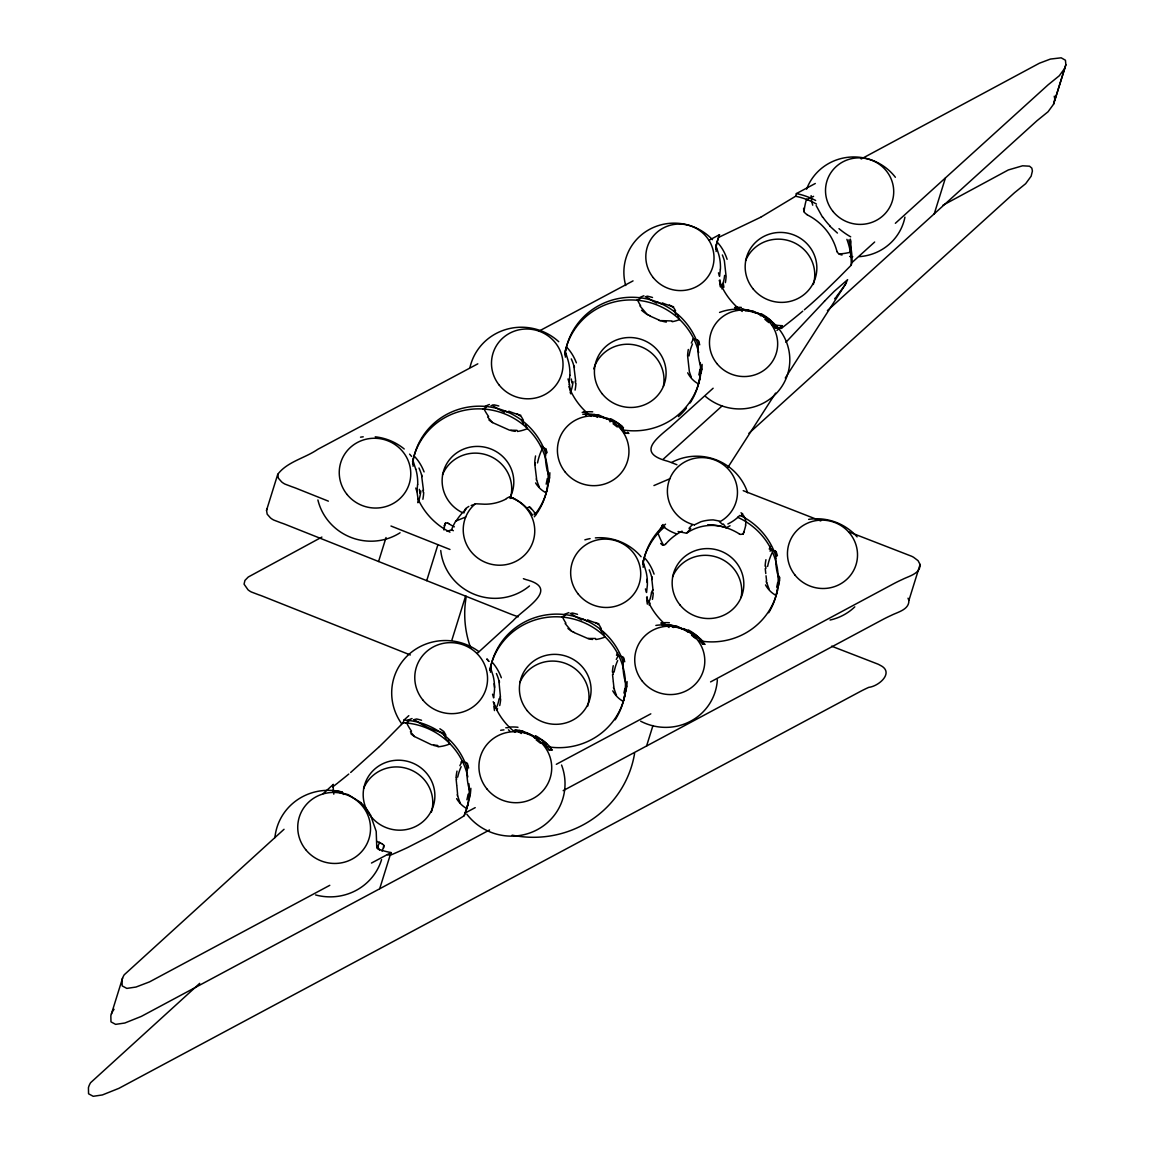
<?xml version="1.0" encoding="UTF-8"?>
<svg xmlns="http://www.w3.org/2000/svg" width="1154" height="1154" viewBox="0 0 1154 1154"><rect width="100%" height="100%" fill="white"/><g stroke="black" fill="none" stroke-linecap="round" stroke-linejoin="round"><path stroke-width="1.5" d="M653.236 592.968L653.222 593.43A52.695 51.151 17.3 0 1 652.428 599.388M413.146 459.898L413.175 459.104M490.811 667.156L490.825 668.714A68.605 66.6 17.3 0 0 490.464 672.234M545.553 455.614L545.957 449.137A68.605 66.6 17.3 0 1 547.126 452.714M565.489 350.773L565.532 349.979M643.355 561.363L643.413 560.44M765.131 566.239L765.145 565.734A52.695 51.151 17.3 0 1 765.939 559.704M775.805 558.752L776.31 552.247A68.605 66.6 17.3 0 1 777.421 555.81M612.428 672.147L612.442 671.642A52.695 51.151 17.3 0 1 613.236 665.685M623.102 664.718L623.636 658.198A68.605 66.6 17.3 0 1 624.732 661.761M477.814 363.827L317.783 449.324C305.002 458.181 287.231 461.672 277.739 474.337L266.531 510.313L267.18 514.165L270.425 517.872A18.652 18.103 17.3 0 0 273.743 520.05L281.028 522.834A74.318 72.139 17.3 0 1 284.692 524.132L510.977 614.188A96.864 94.037 17.3 0 0 514.612 615.515L518.261 616.799M277.739 474.337L278.388 478.189L281.634 481.896A18.652 18.103 17.3 0 0 284.951 484.089L292.236 486.858A74.318 72.139 17.3 0 1 295.9 488.171L328.371 501.153M698.083 347.671L698.632 341.295A68.605 66.6 17.3 0 1 699.713 344.83M417.589 484.42L416.969 491.633L418.556 502.437M569.831 375.266L569.182 382.522A68.605 66.6 17.3 0 1 568.013 378.93M716.273 244.893L716.273 245.73M720.341 269.228L719.562 276.369A68.605 66.6 17.3 0 1 718.466 272.834M850.455 252.683L850.945 241.561A68.605 66.6 17.3 0 0 850.282 239.08M827.418 310.614L1036.912 120.795L1048.063 111.75L1053.544 104.264L1054.814 99.071L1054.251 96.215M1053.544 104.264L1065.849 64.768L1065.445 60.239L1061.175 57.815L1050.414 59.07L1039.393 63.225L861.172 158.978M807.093 214.572A13.184 11.439 30.2 0 1 805.867 213.764L804.021 212.019L804.15 209.263M490.883 665.771L491.013 664.949M549.838 472.722A68.605 66.6 17.3 0 1 549.52 478.03L548.612 482.776M702.122 364.404A68.605 66.6 17.3 0 1 701.762 369.597L701.055 373.276M779.772 577.375A68.605 66.6 17.3 0 1 779.469 580.851L778.546 585.525M627.098 681.567A68.605 66.6 17.3 0 1 626.709 686.803L625.771 691.477M470.846 788.269A68.605 66.6 17.3 0 1 470.385 793.591L469.375 798.38M745.498 525.099C746.898 520.742 744.142 515.376 741.041 512.737M699.843 378.599L698.574 383.474M547.371 488.229L546.275 492.369M777.507 590.026L776.195 594.988M624.718 695.977L623.405 700.94M447.824 523.209L445.617 522.877L444.304 525.993M468.019 803.876L466.851 808.045M111.39 1014.02L122.598 978.058M378.57 561.508L386.042 537.533M332.612 786.48L333.232 784.475L323.163 793.649M426.72 580.65L437.929 544.674M400.654 725.289L403.15 722.736L403.972 720.067L408.819 715.653M376.795 848.075L376.204 831.37L370.391 814.681M451.849 640.21L465.726 595.68M379.738 888.623L390.932 852.662L371.473 863.048M387.441 854.681A68.605 66.6 17.3 0 0 390.297 855.229L391.134 852.546A68.605 66.6 17.3 0 1 377.546 848.839M458.455 819.369L464.153 815.777L464.975 813.108A68.605 66.6 17.3 0 0 470.053 789.884M715.682 247.504A68.605 66.6 17.3 0 1 718.639 237.363L719.476 234.695L709.321 240.119M760.919 217.125L795.582 196.252L796.404 193.583L815.301 183.486M646.557 746.09L652.962 725.534M775.113 327.851A68.605 66.6 17.3 0 0 781.388 328.371L782.21 325.688A68.605 66.6 17.3 0 1 771.709 324.519M804.367 309.777L804.771 309.431A68.317 8.165 -43.6 0 0 826.524 289.712L837.155 279.34A136.23 16.271 -43.6 0 0 839.982 276.527L851.19 265.189L852.013 262.521A68.605 66.6 17.3 0 0 848.868 239.859M934.221 213.952L945.414 177.99M1054.641 100.744L1065.849 64.768M563.181 790.634L882.247 619.813A143.63 139.432 17.3 0 1 891.148 615.428C897.725 612.024 909.222 609.745 908.89 600.441L920.084 564.479L918.079 560.685L913.579 557.281A29.485 28.619 17.3 0 0 911.66 556.271L848.637 531.821M463.85 513.04L465.567 508.654L468.827 506.404M609.701 420.604L610.149 419.465L607.134 418.137M534.49 737.997L535.081 736.454M760.428 315.576L760.875 314.465A35.038 27.609 26.2 0 0 756.764 312.561M687.409 631.757L687.842 630.647M464.196 815.662L464.528 814.868A68.605 66.6 17.3 0 0 468.885 783.667M444.405 525.488L445.502 523.022M377.459 847.368L379.551 842.478L380.531 842.867M609.918 421.773C613.062 418.844 620.203 424.975 623.492 427.644M535.124 738.098C532.701 734.579 524.536 731.65 519.242 730.453M761.077 315.749L760.01 314.667M688.072 631.873L678.249 626.781L670.517 625.223M266.531 510.313L267.339 508.481M691.318 343.012L693.395 338.915L692.66 339.262M616.294 659.439L618.328 655.472L617.592 655.804M459.869 765.636L462.278 761.092L465.841 762.938M1064.753 68.288L1059.271 75.775L1048.12 84.819L895.36 223.299M723.154 286.61L721.885 288.846M770.079 551.223L771.074 549.405L770.324 549.737M650.164 603.138L649.096 605.013M497.576 708.671L496.667 710.273M657.304 534.086L663.031 524.479M742.57 513.501L740.94 516.069M836.289 296.722A267.613 31.966 -43.6 0 0 839.434 292.597L844.339 285.889A96.431 11.511 -43.6 0 0 845.161 284.706L847.627 279.657L834.255 291.313A104.711 12.506 -43.6 0 0 824.533 301.208M728.001 467.197L775.575 393.11M785.283 377.993L846.445 282.73M114.058 1009.303L113.034 1010.745A18.983 18.435 17.3 0 0 110.842 1015.736L110.972 1021.853L115.616 1024.363L124.805 1023.021L141.322 1016.4L489.527 829.971M834.63 298.843L835.467 297.775M785.903 342.305L824.519 301.223M690.741 528.503L686.572 533.177A44.429 43.131 17.3 0 1 726.212 527.739L730.049 525.777M665.598 544.125L665.858 543.851A56.589 54.93 17.3 0 1 682.086 531.143M400.496 725.462L389.114 737.002A104.293 12.391 -43.8 0 1 379.45 746.523M526.902 508.048L529.21 506.995A53.791 52.218 17.3 0 1 531.244 508.827M379.132 746.826L350.672 772.473M284.028 829.293L124.228 974.784A18.983 18.435 17.3 0 0 122.035 979.775L122.165 985.891L126.825 988.401L135.999 987.045L149.53 981.881L329.784 885.32M477.179 653.409L513.112 620.693C523.902 608.403 561.262 588.583 525.82 579.553A96.864 94.037 17.3 0 1 523.397 578.673M199.714 983.352L90.618 1082.683A18.983 18.435 17.3 0 0 88.44 1087.674L88.555 1093.79L93.214 1096.3L102.389 1094.944L118.92 1088.337L859.845 691.736A143.63 139.432 17.3 0 1 868.746 687.366C879.29 686.168 894.783 672.104 879.983 665.18A29.485 28.619 17.3 0 0 878.05 664.17L831.601 646.182M713.129 388.22L670.373 426.922C654.693 439.862 637.354 453.233 667.632 461.211A121.199 117.65 17.3 0 1 671.614 462.653L676.922 464.745M776.93 330.477L782.21 325.688M852.013 262.521L874.66 242.023M663.175 459.263L721.942 406.064M748.932 433.298L1014.51 192.718L1025.661 183.688L1031.142 176.201L1032.412 171.008L1031.835 168.138L1029.541 166.19L1022.574 165.801L1008.322 169.955L942.818 205.311M802.751 311.147L802.621 311.263A97.196 11.612 -43.6 0 1 796.433 316.398L794.918 317.638A134.47 16.055 -43.6 0 1 791.182 320.653L781.388 328.371M348.782 774.045L348.508 774.276A125.252 14.887 -43.8 0 1 343.517 778.344L337.891 782.845M337.098 783.479L332.785 786.855M457.503 819.96L431.495 835.337L407.521 847.57A141.394 23.484 -29.8 0 1 390.326 855.201M760.674 217.255L718.812 237.291M538.961 331.14L633.041 280.884M321.894 537.072L248.269 577.014L244.936 580.419L244.057 584.155L248.023 589.809A18.652 18.103 17.3 0 0 251.341 591.988L258.626 594.757A74.318 72.139 17.3 0 1 262.29 596.07L410.334 654.967M464.975 813.108L475.217 807.627M556.315 764.309L650.813 713.836M710.576 681.913L893.456 583.837A143.63 139.432 17.3 0 1 902.356 579.467C908.919 576.062 920.416 573.769 920.084 564.479M636.921 300.213L640.542 298.511M483.007 408.992L486.137 407.521M561.681 617.029L565.402 615.342M405.501 722.894L408.675 721.495M653.943 485.56L669.81 478.766M460.965 761.986L462.018 761.539M465.697 517.021L455.743 521.089A66.499 62.229 31.7 0 0 451.531 529.845L447.002 531.359M506.188 498.932A44.429 43.131 17.3 0 1 484.622 504.211L476.011 503.793L471.149 505.51M813.57 196.339L806.819 199.512M491.013 405.674L493.984 404.852A68.605 66.6 17.3 0 1 498.816 405.992M645.274 296.78L647.408 296.189A68.605 66.6 17.3 0 1 652.515 297.487M570.249 613.611L572.442 613.034A68.605 66.6 17.3 0 1 577.519 614.332M413.622 719.735L416.637 718.985A68.605 66.6 17.3 0 1 421.527 720.255M671.974 320.956L660.348 320.596M517.079 430.355L509.52 430.168L492.498 422.566A53.791 52.218 17.3 0 1 488.935 419.969M595.579 638.494L587.761 638.465L574.274 632.637M437.712 745.47L431.509 744.748L414.416 736.512A54.728 53.127 17.3 0 1 410.939 733.8M738.502 309.243L735.646 309.243A68.605 66.6 17.3 0 0 736.916 310.426M587.343 414.401L584.905 414.344A68.605 66.6 17.3 0 0 586.174 415.512M665.065 625.035L662.165 624.963A68.605 66.6 17.3 0 0 663.449 626.175M741.777 309.373L744.142 309.575A68.605 66.6 17.3 0 0 746.003 310.873M667.82 625.208L670.82 625.511A68.605 66.6 17.3 0 0 673.676 627.502M590.704 414.618L593.776 414.935A68.605 66.6 17.3 0 0 597.44 417.387M742.282 309.315L753.302 311.623M593.949 414.517L600.224 415.656L610.581 420.215M514.237 730.28L517.324 730.713A68.605 66.6 17.3 0 0 521.305 733.511M686.14 533.134L678.062 531.532M533.97 514.121L535.975 514.626A82.309 60.051 -37 0 0 529.513 506.721M513.386 498.11L509.981 497.287L512.059 498.038A35.861 34.808 17.3 0 1 529.874 548.424A35.861 34.808 17.3 0 1 476.414 557.007A35.861 34.808 17.3 0 1 475.073 503.981M693.943 338.656L697.405 340.315M540.577 446.035L545.467 448.69A104.278 21.926 88.2 0 1 545.957 449.05M771.276 549.304L775.142 551.237M618.746 655.284L622.208 657.001M806.992 199.584L807.8 199.902M743.219 490.666L820.782 520.944M390.975 526.022L449.959 549.463M379.579 842.492L379.608 842.507A56.589 54.93 17.3 0 1 377.228 841.482M659.208 320.148L649.716 315.893M508.351 412.425L505.322 411.112M688.289 631.353L691.333 632.652M761.294 315.23L763.919 316.369M535.571 737.074L542.308 740.132L546.693 743.753M759.476 314.436L757.673 313.628M754.427 312.128L756.88 313.268M453.363 530.71L451.531 529.845M692.573 633.2L701.113 639.705M765.318 317.004L774.392 324.043M573.062 632.017L571.418 631.022A52.695 51.151 17.3 0 1 567.941 628.468M739.411 533.941L739.079 533.754A56.589 54.93 17.3 0 0 707.705 524.854M648.346 315.186L647.221 314.494A51.281 49.781 17.3 0 1 641.523 310.224M807.021 214.702L807.757 215.106A56.589 54.93 17.3 0 1 836.52 249.913L837.126 251.615M382.017 843.603L383.835 845.363A54.728 53.127 17.3 0 1 383.734 847.844M448.791 523.714L449.122 523.916A56.589 54.93 17.3 0 0 454.359 526.844M360.841 802.549L348.219 794.644L332.439 790.62A86.709 62.604 73.7 0 1 342.19 792.149L343.632 794.471M837.429 233.065L829.885 226.17M623.333 428.552L621.155 426.807A68.605 66.6 17.3 0 1 617.116 425.869M546.78 745.123L544.573 743.306A68.605 66.6 17.3 0 1 539.668 742.036M699.31 638.97L697.708 637.628A68.605 66.6 17.3 0 1 694.059 636.734M647.221 314.494L639.951 305.969M772.314 322.803L770.785 321.476A68.605 66.6 17.3 0 1 767.107 320.581M550.242 748.153L551.122 748.96M627.588 432.26L628.411 433.01M551.554 749.35L552.362 750.1A68.605 66.6 17.3 0 1 548.309 749.653M571.418 631.022L565.143 623.535M702.685 641.999L704.373 643.586M492.498 422.566L487.608 417.012M775.56 325.817L777.926 328.154M414.416 736.512L410.391 731.751M409.598 454.142L411.603 456.421M723.327 524.003L726.212 527.739M822.514 217.183L816.138 205.556M379.551 850.137L377.372 846.214M908.039 598.19L908.89 600.441M523.426 420.287L521.363 416.724A68.605 66.6 17.3 0 0 516.776 413.695M675.609 310.873L674.037 308.104A68.605 66.6 17.3 0 0 669.349 304.959M445.949 735.257L443.886 731.593A68.605 66.6 17.3 0 0 439.89 728.78M601.321 628.714L599.33 625.165A68.605 66.6 17.3 0 0 595.522 622.54M413.19 461.239L415.7 469.202M716.331 246.97L718.653 254.14A35.601 24.681 -83.8 0 1 720.442 269.228M565.518 352.114L567.956 359.961A37.346 25.576 -84.9 0 1 569.946 375.266M643.369 562.445L645.995 571.389A36.466 25.042 -83.8 0 1 647.365 585.165L646.528 592.478A68.605 66.6 17.3 0 1 645.432 588.915M525.503 424.6L526.916 428.019M603.023 632.305L604.667 636.417M677.6 315.085L679.201 319.124M448.012 739.685L449.396 743.205M491.013 669.19L493.147 675.869A37.909 25.619 -83.5 0 1 494.503 690.222L493.652 697.867A68.605 66.6 17.3 0 1 492.556 694.218M549.52 478.03L547.429 470.904M701.762 369.597L699.771 362.745M779.44 580.765L777.147 572.37A36.466 19.748 75.2 0 1 775.719 558.695M626.68 686.717L624.429 678.408A36.466 19.777 75.4 0 1 623.03 664.675M470.356 793.519L468.308 785.586A37.909 20.224 76.2 0 1 466.937 771.247L467.543 764.438A68.605 66.6 17.3 0 1 468.639 768.074M766.862 582.496L767.107 583.462A52.695 51.151 17.3 0 0 769.213 589.276M614.116 688.419L614.361 689.385A52.695 51.151 17.3 0 0 616.452 695.213M536.798 480.064L537.144 481.391A53.791 52.218 17.3 0 0 539.365 487.132M457.792 795.784L458.124 797.183A54.728 53.127 17.3 0 0 460.331 803.17M421.527 475.188L421.224 473.731A53.791 52.218 17.3 0 0 418.974 468.019M651.534 576.755L651.318 575.687A52.695 51.151 17.3 0 0 649.226 569.86M573.827 366.092L573.524 364.635A53.791 52.218 17.3 0 0 571.288 358.894M570.841 393.889L569.369 383.921M495.008 708.037L494.287 702.8M575.485 379.522L574.014 367.434M536.581 478.809L534.879 464.918M498.889 681.019L498.6 679.461A54.728 53.127 17.3 0 0 496.393 673.489M575.558 380.084L575.731 381.325M647.711 601.768L647.033 596.589M766.617 581.039L766.025 575.774M720.846 286.769L719.981 279.917M613.87 686.962L613.322 681.971M423.475 490.407L421.715 476.53M652.962 589.651L651.895 579.77M652.991 589.91L653.077 590.747M765.78 573.552L765.246 568.605M651.736 578.298L651.866 579.496M457.604 794.428L456.811 785.845M456.739 785.196L456.176 779.671M613.264 681.408L612.529 674.527M500.475 697.218L499.047 682.461M423.662 492.282L423.662 493.046A53.791 52.218 17.3 0 1 422.869 499.264M575.904 383.186L575.904 383.95A53.791 52.218 17.3 0 1 575.096 390.11M500.605 698.891L500.605 700.002A54.728 53.127 17.3 0 1 499.725 705.556M534.735 462.927L534.764 462.076A53.791 52.218 17.3 0 1 535.571 455.931M456.075 777.883L456.133 776.656A54.728 53.127 17.3 0 1 456.998 771.103M742.238 311.45A68.605 66.6 17.3 0 1 719.216 280.436M715.754 249.408A68.605 66.6 17.3 0 1 719.476 234.695M796.404 193.583A68.605 66.6 17.3 0 1 815.647 200.479M333.794 794.183A68.605 66.6 17.3 0 1 333.232 784.475M403.972 720.067A68.605 66.6 17.3 0 1 467.5 769.631M672.537 576.957A35.933 34.88 17.3 0 1 715.884 556.863A35.933 34.88 17.3 0 1 741.084 597.498M737.622 517.266A68.605 66.6 17.3 0 1 768.694 612.731M705.137 644.336A68.605 66.6 17.3 0 1 702.425 644.062M642.792 563.094A68.605 66.6 17.3 0 1 664.791 526.758M779.051 576.048A68.605 66.6 17.3 0 1 699.237 640.773M669.06 627.487A68.605 66.6 17.3 0 1 646.572 597.584M642.893 564.494A68.605 66.6 17.3 0 1 665.512 524.176M741.229 515.925A68.605 66.6 17.3 0 1 775.82 555.954M442.501 474.784A35.933 34.88 17.3 0 1 487.45 455.195A35.933 34.88 17.3 0 1 510.284 498.47M412.569 461.86A68.605 66.6 17.3 0 1 507.616 415.108A68.605 66.6 17.3 0 1 534.331 516.804M461.932 512.405A35.933 34.88 17.3 0 1 445.906 465.221A35.933 34.88 17.3 0 1 493.999 450.377A35.933 34.88 17.3 0 1 510.025 497.562M549.001 475.506A68.605 66.6 17.3 0 1 534.951 514.395M449.973 532.153A68.605 66.6 17.3 0 1 417.878 498.629M412.642 463.908A68.605 66.6 17.3 0 1 474.135 406.381A68.605 66.6 17.3 0 1 545.799 453.782M593.762 368.847A35.933 34.88 17.3 0 1 636.59 345.349A35.933 34.88 17.3 0 1 663.362 386.417M700.276 362.63A68.605 66.6 17.3 0 1 690.135 402.977M686.414 408.17A68.605 66.6 17.3 0 1 678.437 416.58M628.901 433.37A68.605 66.6 17.3 0 1 624.458 432.952M564.869 352.951A68.605 66.6 17.3 0 1 630.704 299.953A68.605 66.6 17.3 0 1 698.675 352.59M701.3 366.611A68.605 66.6 17.3 0 1 623.131 429.98M591.324 416.406A68.605 66.6 17.3 0 1 568.835 386.503M564.941 354.999A68.605 66.6 17.3 0 1 626.434 297.472A68.605 66.6 17.3 0 1 698.098 344.887M745.542 260.79A35.933 34.88 17.3 0 1 790.49 241.215A35.933 34.88 17.3 0 1 813.325 284.475M795.582 196.252A68.605 66.6 17.3 0 1 816.484 204.07M846.906 239.354A68.605 66.6 17.3 0 1 851.19 265.189M519.79 682.721A35.933 34.88 17.3 0 1 564.739 663.146A35.933 34.88 17.3 0 1 587.559 706.407M489.729 670.416A68.605 66.6 17.3 0 1 581.731 621.703A68.605 66.6 17.3 0 1 615.125 719.822M509.794 731.102A68.605 66.6 17.3 0 1 508.467 729.79M626.29 683.457A68.605 66.6 17.3 0 1 546.506 746.551M515.001 732.227A68.605 66.6 17.3 0 1 493.22 701.719M490.147 670.258A68.605 66.6 17.3 0 1 552.232 614.26A68.605 66.6 17.3 0 1 623.088 661.732M363.568 788.586A35.933 34.88 17.3 0 1 408.516 768.997A35.933 34.88 17.3 0 1 431.351 812.272M403.15 722.736A68.605 66.6 17.3 0 1 467.817 776.93M381.585 859.6A54.728 53.127 17.3 0 1 315.59 894.941M274.912 837.645A54.728 53.127 17.3 0 1 342.19 792.062M383.849 845.363A86.709 54.036 16.9 0 1 382.046 851.205M380.402 843.098A9.42 5.121 20.2 0 1 381.83 843.776M360.784 802.665A33.668 23.686 60.1 0 1 370.261 814.738M904.938 217.168A51.281 49.781 17.3 0 1 859.268 256.65M852.777 256.707A51.281 49.781 17.3 0 1 849.618 256.433M842.031 255.005A51.281 49.781 17.3 0 1 839.146 254.14L837.602 252.596A10.559 8.655 -86.3 0 1 837.025 251.673M803.876 211.47A51.281 49.781 17.3 0 1 803.617 208.297M806.603 189.155A51.281 49.781 17.3 0 1 846.921 157.42A51.281 49.781 17.3 0 1 895.374 177.269M850.383 252.221A75.789 63.052 -79.1 0 1 839.146 253.923M812.719 205.196A55.536 35.586 29.6 0 1 811.132 195.632M830.058 225.982A32.673 13.805 47 0 1 822.816 217.154M850.686 236.844A51.151 26.701 48.5 0 1 838.987 228.665M716.144 251.514A68.605 66.6 17.3 0 1 716.432 248.067M804.324 209.292A76.453 69.774 27.6 0 1 806.458 199.368M443.973 530.018A81.4 52.954 21 0 1 444.665 525.647M529.47 585.943A53.791 52.218 17.3 0 1 474.51 594.397A53.791 52.218 17.3 0 1 440.741 550.516M506.418 498.514A5.106 0.736 -35.3 0 1 509.549 497.547M513.357 498.182A64.624 54.642 -74.2 0 1 532.629 515.203M447.853 523.094A7.487 4.544 30.3 0 1 448.863 523.627M456.018 521.233A64.206 59.316 13 0 1 466.072 509.145M744.142 531.951A52.695 51.151 17.3 0 1 742.873 534.158L740.392 534.389A7.559 6.78 41.2 0 1 739.382 533.999M660.665 543.419A52.695 51.151 17.3 0 0 662.612 545.236L664.603 544.991A7.285 5.741 -66.5 0 0 665.526 544.024M671.642 462.437A52.695 51.151 17.3 0 1 747.619 492.772M663.261 544.702A82.251 68.533 -68 0 1 658.169 533.581M689.01 528.344A162.786 63.052 -2.9 0 1 692.371 524.695M719.432 521.752A162.786 58.219 -16 0 1 722.39 524.349M745.772 525.171A82.987 76.38 33.1 0 1 743.046 534.23M739.7 515.449A63.282 39.914 14.6 0 1 727.857 523.959M676.561 533.84A64.826 48.425 -33.8 0 1 661.963 525.431M400.063 532.773A53.791 52.218 17.3 0 1 317.898 499.956M360.538 437.178A53.791 52.218 17.3 0 1 363.236 436.818M375.223 436.818A53.791 52.218 17.3 0 1 404.217 448.978M420.835 490.955A43.607 24.508 72.8 0 1 417.835 502.682M414.502 456.436A40.693 28.735 81.3 0 1 424.095 471.899M421.946 475.159A22.936 14.497 77.4 0 1 422.133 476.544M422.955 490.277A19.575 11.165 69.2 0 1 423.157 492.08M416.969 491.633A68.605 66.6 17.3 0 1 415.786 488.055M413.06 466.274A68.605 66.6 17.3 0 1 413.305 462.74M415.801 469.13A37.332 25.59 -85.1 0 1 417.719 484.42M419.984 493.349A196.454 4.4 78.9 0 1 419.349 489.325M854.797 606.86A52.695 51.151 17.3 0 1 830.043 620.044M769.256 549.073A52.695 51.151 17.3 0 1 770.583 546.318M808.637 519.358A52.695 51.151 17.3 0 1 857.105 536.884M767.626 566.441A41.847 29.773 -84.3 0 1 772.055 552.968M776.007 595.392A40.318 30.927 -67.2 0 1 765.506 584.934M766.501 582.683A21.089 15.68 -75.9 0 1 766.242 581.198M765.91 568.446A19.257 13.79 -87.5 0 1 765.78 566.196M775.142 550.905A119.857 24.58 89.4 0 1 776.325 551.8M643.139 567.35A68.605 66.6 17.3 0 1 643.456 563.873M777.681 582.539A193.742 45.309 83.2 0 1 776.7 587.126M438.174 746.335A54.728 53.127 17.3 0 1 433.601 745.397M401.707 723.818A54.728 53.127 17.3 0 1 408.155 655.054A54.728 53.127 17.3 0 1 478.881 651.621M492.412 662.468A43.059 30.595 82.9 0 1 501.341 677.759M499.307 681.004A23.296 14.872 79.2 0 1 499.466 682.49M499.999 697.074A21.508 12.348 70.2 0 1 500.144 698.704M499.076 698.747A40.015 22.835 73.9 0 1 496.595 707.373M494.475 710.576A122.973 6.794 86.9 0 1 493.811 706.161M494.576 687.438A191.694 6.131 80.5 0 1 494.172 683.687M444.348 733.064A39.654 18.132 22.7 0 1 414.531 719.692M443.915 734.824A191.694 71.404 21.9 0 1 446.18 739.252M449.786 743.969A47.848 42.366 46.7 0 1 437.986 746.826M411.516 731.16A49.709 42.352 21.9 0 1 406.554 722.62M407.376 720.558A184.957 69.384 30.7 0 1 412.065 718.553M561.565 765.044A54.728 53.127 17.3 0 1 536.682 830A54.728 53.127 17.3 0 1 466.807 814.147M500.663 730.294A54.728 53.127 17.3 0 1 503.981 729.862M515.391 729.891A54.728 53.127 17.3 0 1 523.123 731.261M542.308 740.132A54.728 53.127 17.3 0 1 551.194 748.081M457.676 777.161A40.015 28.648 -83.8 0 1 461.153 766.674M535.528 735.704A41.025 33.524 25.7 0 1 545.222 742.787M543.837 744.489A49.709 25.374 20.1 0 1 549.665 750.316M517.353 731.117A39.048 30.249 27.1 0 1 534.922 736.757M536.105 739.815A184.957 16.416 29.7 0 1 540.389 743.162M505.755 727.799A191.694 19.546 21.6 0 1 508.178 727.698M509.332 727.121A47.848 28.446 33.8 0 1 517.987 727.28M466.62 808.507A43.059 32.903 -66.1 0 1 456.623 798.64M457.474 795.943A23.296 17.094 -74.6 0 1 457.272 794.558M456.551 779.599A21.508 15.882 -87.2 0 1 456.465 777.854M465.87 762.39A122.973 25.922 -89.4 0 1 467.586 763.602M468.149 794.154A191.694 45.713 84 0 1 466.908 799.78M766.472 317.595A51.281 49.781 17.3 0 1 779.715 389.475A51.281 49.781 17.3 0 1 705.57 396.529M691.333 377.142A51.281 49.781 17.3 0 1 689.327 371.372L687.596 355.648A51.281 49.781 17.3 0 1 688.318 349.474M719.548 312.431A51.281 49.781 17.3 0 1 751.672 310.989M689.01 355.951A35.889 25.417 -84.1 0 1 692.501 343.964M698.401 383.849A38.919 29.889 -67.6 0 1 687.683 372.814M697.405 339.968A126.421 25.33 89.4 0 1 698.632 340.819M565.359 357.149A68.605 66.6 17.3 0 1 565.633 353.614M699.656 362.76A35.601 19.531 75.1 0 1 697.982 347.599M699.959 369.482A194.175 44.068 83.2 0 1 698.848 374.935M761.265 313.758A38.27 31.721 24.7 0 1 771.377 321.014M772.646 324.462A49.261 26.556 17.7 0 1 776.281 328.356M753.403 311.263A29.73 14.108 26 0 1 754.557 311.782M763.659 316.744A25.936 11.828 20.5 0 1 765.001 317.364M744.215 310.339A38.039 29.903 26.2 0 1 756.505 313.311M764.871 319.297A187.107 19.762 28.7 0 1 768.766 322.557M737.175 307.44A194.175 22.633 21 0 0 734.579 307.613A48.324 28.634 32.6 0 1 741.344 307.411M666.32 322.096A51.281 49.781 17.3 0 1 662.021 321.115M625.713 285.514A51.281 49.781 17.3 0 1 650.077 229.083A51.281 49.781 17.3 0 1 712.451 239.671M722.361 254.962A51.281 49.781 17.3 0 1 724.366 260.732L726.097 276.441A51.281 49.781 17.3 0 1 725.376 282.629M660.29 320.826A29.73 24.537 31 0 1 659.122 320.365M649.861 315.648A25.936 21.205 22.2 0 1 648.49 314.941M656.871 303.127A38.27 18.161 22 0 1 646.038 296.679M661.761 304.036A35.038 14.483 23.3 0 1 657.636 302.16M673.59 306.762A38.039 15.608 23.3 0 1 662.165 302.867M673.835 310.484A194.175 69.73 21.2 0 1 676.013 314.71M679.461 319.644A48.324 42.842 44.7 0 1 672.205 321.706M640.614 305.666A49.261 42.842 18.1 0 1 637.527 300.026M639.403 297.732A187.107 67.596 29.4 0 1 643.889 295.77M724.611 275.388A35.889 20.152 74 0 1 722.216 285.384M717.514 242.513A38.919 27.48 81.6 0 1 727.107 259.318M720.312 286.841A126.421 4.616 86.2 0 1 719.894 283.624M723.89 287.259A194.175 3.029 80.1 0 1 723.269 283.249M582.799 414.286A53.791 52.218 17.3 0 1 599.864 415.527M618.169 423.46A53.791 52.218 17.3 0 1 621.732 426.071M537.533 462.927A43.895 31.403 -85.1 0 1 542.668 448.026M546.087 492.787A40.852 31.403 -67.6 0 1 535.571 482.949M536.495 480.223A22.936 16.935 -76.5 0 1 536.264 478.939M535.283 464.831A19.575 14.497 -88.3 0 1 535.153 462.898M547.299 470.919A37.346 19.95 74.7 0 1 545.424 455.541M547.284 478.564A196.454 47.256 82.5 0 1 546.159 484.161M610.553 418.671A39.914 32.716 23.9 0 1 621.804 426.273M593.863 415.772A39.77 30.841 25.3 0 1 606.86 418.931M613.077 423.763A189.573 17.757 28.3 0 1 617.289 426.994M582.193 412.396A196.454 20.801 20.1 0 1 584.674 412.209M583.376 412.267A48.583 28.807 32.5 0 1 592.694 411.819M620.881 428.365A49.521 25.561 18.6 0 1 625.785 433.038M515.275 431.351A53.791 52.218 17.3 0 1 510.804 430.5M469.995 367.361A53.791 52.218 17.3 0 1 506.346 329.366A53.791 52.218 17.3 0 1 558.752 341.714M504.558 412.209A39.914 18.363 21.5 0 1 492.484 405.415M520.843 415.281A39.77 15.68 22.8 0 1 508.799 411.213M521.377 419.883A196.454 72.587 20.3 0 1 523.656 424.196M527.263 428.711A48.583 43.087 44.5 0 1 517.367 431.481M488.618 416.479A49.521 42.395 19.5 0 1 483.944 408.718M484.767 406.597A189.573 70.682 29.2 0 1 489.383 404.506M573.033 381.815A43.895 24.71 73 0 1 570.249 392.937M566.859 347.354A40.852 28.864 81.5 0 1 576.38 362.832M574.245 366.063A22.936 14.512 77.6 0 1 574.432 367.448M575.197 381.195A19.575 11.179 69.3 0 1 575.399 382.998M569.441 384.974A104.278 3.866 84.9 0 1 569.254 383.604M571.951 382.998A196.454 4.529 79.1 0 1 571.331 378.988M592.492 639.489A52.695 51.151 17.3 0 1 588.078 638.537M584.862 539.856A52.695 51.151 17.3 0 1 590.098 538.615M595.377 537.894A52.695 51.151 17.3 0 1 641.076 556.718M644.725 558.002A40.448 28.605 82 0 1 654.073 574.129M652.024 576.712A21.089 13.516 77.8 0 1 652.226 578.313M652.241 590.531A19.257 10.617 71.4 0 1 652.443 592.637M651.52 592.146A38.313 21.623 73.9 0 1 649.082 601.739M647.336 604.133A124.531 5.409 86.3 0 1 646.831 600.455M647.149 582.481A193.742 4.284 80 0 1 646.745 579.409M574.375 632.45A30.292 24.753 21.7 0 1 573.163 631.844M581.818 619.972A39.351 18.377 22.2 0 1 571.028 613.553M587.097 621.04A36.019 14.598 23.5 0 1 582.626 618.991M598.868 623.78A39.106 15.752 23.5 0 1 587.516 619.842M599.907 628.411A193.742 70.783 21.2 0 1 601.724 631.988M604.984 637.066A48.107 42.64 45.3 0 1 595.853 639.504M565.936 623.16A49.983 43.246 19 0 1 562.416 616.827M564.277 614.563A179.937 65.879 29.6 0 1 568.893 612.615M717.341 679.807A52.695 51.151 17.3 0 1 640.672 721.207M616.496 655.27A52.695 51.151 17.3 0 1 617.678 652.746M655.861 625.425A52.695 51.151 17.3 0 1 677.586 626.535M694.261 634.051A52.695 51.151 17.3 0 1 703.161 641.595M614.116 672.09A38.313 27.249 -84.1 0 1 617.664 660.55M688.26 629.911A39.351 32.427 25 0 1 698.329 637.138M691.145 632.911A30.292 13.776 20.2 0 1 692.357 633.445M683.384 628.569A36.019 28.186 26.4 0 1 687.856 630.632M670.892 626.305A39.106 30.523 26.4 0 1 683.125 629.348M691.563 635.291A179.937 18.017 28.8 0 1 695.617 638.566M661.516 623.564A193.742 21.306 21 0 1 663.795 623.506M660.78 623.016A48.107 28.533 33 0 1 669.378 622.742M699.035 640.196A49.983 26.571 18.3 0 1 702.656 643.918M623.203 701.343A40.448 31.014 -67.1 0 1 612.76 690.842M613.74 688.606A21.089 15.68 -75.7 0 1 613.495 687.12M613.192 674.369A19.257 13.79 -87.3 0 1 613.077 672.104M622.222 656.568A124.531 25.532 89.7 0 1 623.65 657.564M624.905 688.476A193.742 45.194 83.3 0 1 623.925 693.064M470.688 647.971A104.538 101.48 17.3 0 1 466.043 597.772M634.599 753.403A104.538 101.48 17.3 0 1 512.145 835.164M694.434 524.825L694.347 524.911A35.125 34.101 17.3 0 1 671.614 474.986A35.125 34.101 17.3 0 1 726.573 467.413A35.125 34.101 17.3 0 1 720.644 521.291L713.215 519.891A44.429 43.131 17.3 0 0 701.041 521.68L694.434 524.825M488.892 661.314L486.844 658.92L488.748 661.343M679.966 604.912A35.933 34.88 17.3 0 0 741.358 596.892A35.933 34.88 17.3 0 0 702.642 548.9A35.933 34.88 17.3 0 0 679.966 604.912M602.229 393.831A35.933 34.88 17.3 0 0 663.622 385.811A35.933 34.88 17.3 0 0 624.905 337.819A35.933 34.88 17.3 0 0 602.229 393.831M752.985 288.745A35.933 34.88 17.3 0 0 814.378 280.725A35.933 34.88 17.3 0 0 775.661 232.733A35.933 34.88 17.3 0 0 752.985 288.745M527.219 710.676A35.933 34.88 17.3 0 0 588.612 702.656A35.933 34.88 17.3 0 0 549.895 654.664A35.933 34.88 17.3 0 0 527.219 710.676M371.011 816.542A35.933 34.88 17.3 0 0 432.404 808.521A35.933 34.88 17.3 0 0 393.687 760.515A35.933 34.88 17.3 0 0 371.011 816.542M305.68 849.618A36.481 35.413 17.3 0 0 368.011 841.468A36.481 35.413 17.3 0 0 328.702 792.74A36.481 35.413 17.3 0 0 305.68 849.618M832.957 211.427A34.187 33.177 17.3 0 0 891.364 203.796A34.187 33.177 17.3 0 0 854.537 158.141A34.187 33.177 17.3 0 0 832.957 211.427M347.051 494.46A35.861 34.808 17.3 0 0 408.3 486.454A35.861 34.808 17.3 0 0 369.669 438.563A35.861 34.808 17.3 0 0 347.051 494.46M795.092 575.182A35.125 34.101 17.3 0 0 855.1 567.335A35.125 34.101 17.3 0 0 817.248 520.425A35.125 34.101 17.3 0 0 795.092 575.182M422.71 699.814A36.481 35.413 17.3 0 0 485.041 691.664A36.481 35.413 17.3 0 0 445.732 642.951A36.481 35.413 17.3 0 0 422.71 699.814M486.873 788.874A36.481 35.413 17.3 0 0 549.203 780.724A36.481 35.413 17.3 0 0 509.895 731.997A36.481 35.413 17.3 0 0 486.873 788.874M716.922 363.597A34.187 33.177 17.3 0 0 775.315 355.966A34.187 33.177 17.3 0 0 738.488 310.311A34.187 33.177 17.3 0 0 716.922 363.597M653.265 277.624A34.187 33.177 17.3 0 0 711.672 269.993A34.187 33.177 17.3 0 0 674.845 224.338A34.187 33.177 17.3 0 0 653.265 277.624M565.215 472.073A35.861 34.808 17.3 0 0 626.478 464.067A35.861 34.808 17.3 0 0 587.848 416.176A35.861 34.808 17.3 0 0 565.215 472.073M499.293 385.205A35.861 34.808 17.3 0 0 560.555 377.199A35.861 34.808 17.3 0 0 521.925 329.308A35.861 34.808 17.3 0 0 499.293 385.205M578.298 594.151A35.125 34.101 17.3 0 0 638.306 586.304A35.125 34.101 17.3 0 0 600.469 539.394A35.125 34.101 17.3 0 0 578.298 594.151M642.374 681.249A35.125 34.101 17.3 0 0 702.382 673.402A35.125 34.101 17.3 0 0 664.545 626.492A35.125 34.101 17.3 0 0 642.374 681.249"/></g></svg>
